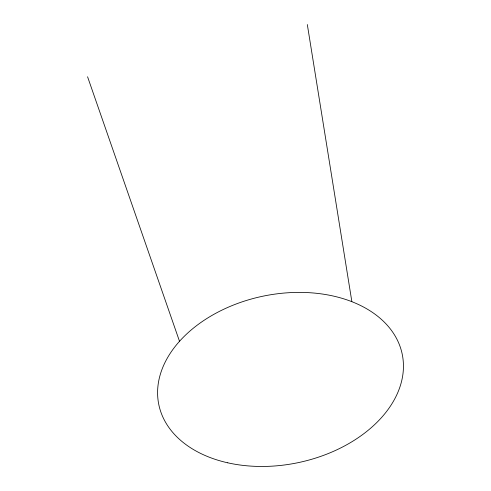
<?xml version="1.0" encoding="UTF-8"?>
<svg xmlns="http://www.w3.org/2000/svg" width="491" height="491" viewBox="0 0 491 491"><rect width="100%" height="100%" fill="white"/><g stroke="black" fill="none" stroke-linecap="round" stroke-linejoin="round"><path stroke-width="0.74" d="M87.57 76.768L179.516 341.313M307.323 24.55L351.863 301.646M227.769 462.817A124.291 85.072 -11.7 0 0 403.043 359.271A124.291 85.072 -11.7 0 0 210.737 316.143A124.291 85.072 -11.7 0 0 227.769 462.817"/></g></svg>
